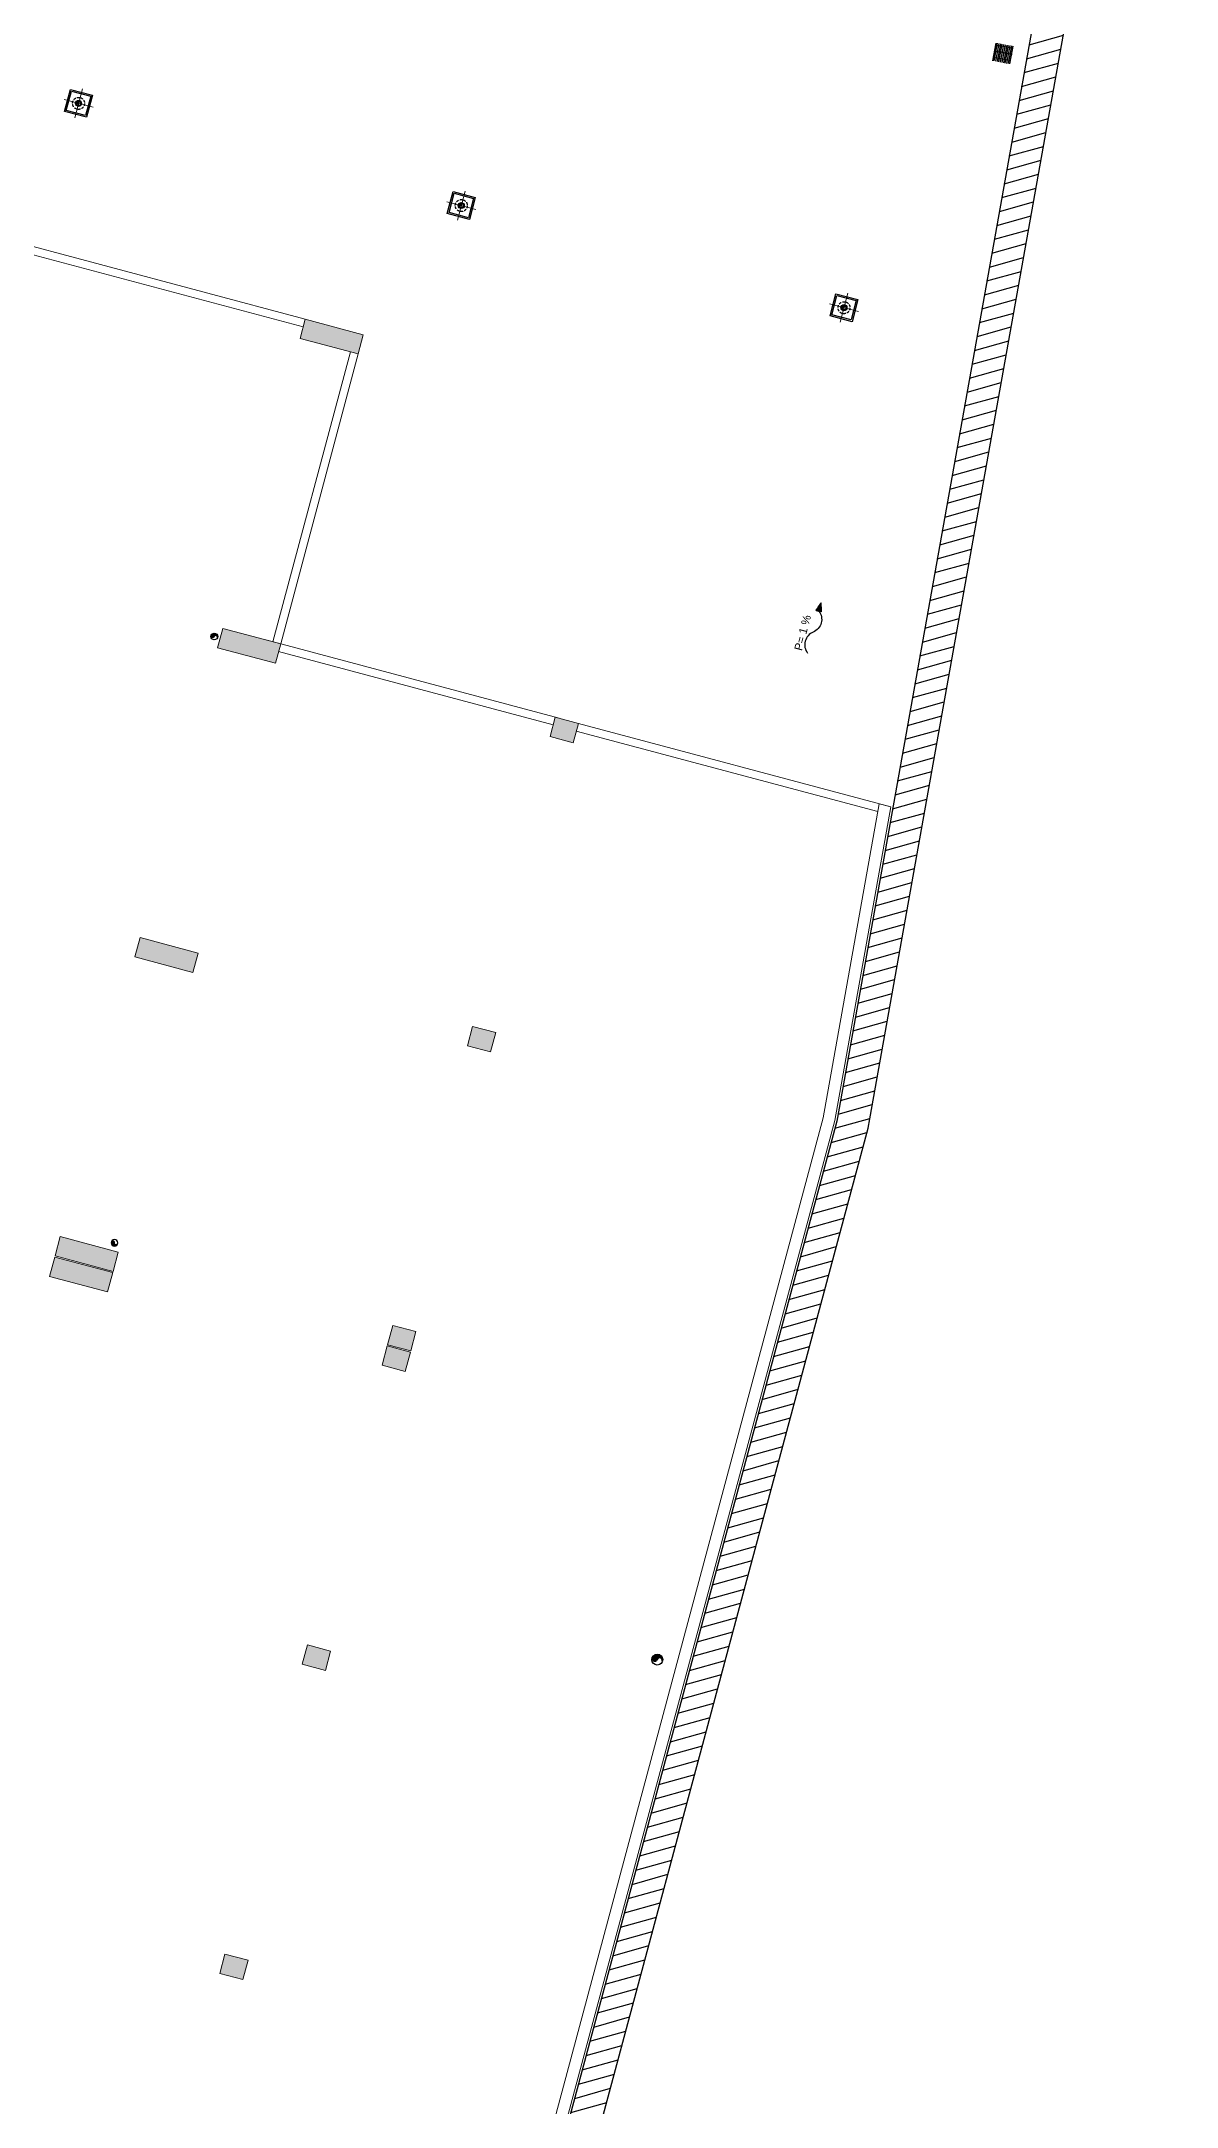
# Model space of a CAD drawing. Header units: centimetres. Extents: x 139057 to 200038, y 34824 to 80516.
# Drawn here: x 170608 to 173446, y 72633 to 77796 of the extents above; entities that cross this region are included whole.
import ezdxf
from ezdxf.enums import TextEntityAlignment as Align

# ---------------------------------------------------------------- set-up
doc = ezdxf.new("R2010")
doc.units = ezdxf.units.CM
doc.header["$LTSCALE"] = 100
doc.linetypes.add('P_PZ_forometrie$0$PIAZZA$0$HIDDEN2', pattern=[4.762499999999999, 3.175, -1.5875])
doc.layers.get('0').update_dxf_attribs({"lineweight": 0})
doc.layers.get('Defpoints').update_dxf_attribs({"lineweight": 0})
doc.layers.add('410_STRUTTURE_001-AM_0', color=7, linetype='Continuous', lineweight=0)
doc.layers.add('430_TAVOLATI_001-AM_0', color=3, linetype='Continuous', lineweight=0)
for name, color, linetype in [('A-100-CAMP-GRIGLIE', 251, 'Continuous'), ('CR_RILIEVO PARATIA', 5, 'Continuous'), ('FOROMETRIE AREA G', 251, 'Continuous'), ('M-POZZETTI-50x50', 7, 'Continuous'), ('M-SIMB-PENDENZA 1-100', 8, 'Continuous'), ('M_forometrie_foro piletta', 7, 'Continuous')]:
    doc.layers.add(name, color=color, linetype=linetype)
doc.styles.add('Mp_100_disegno', font='arial.ttf', dxfattribs={"height": 200})
doc.styles.add('Mp_50_disegno', font='arial.ttf', dxfattribs={"height": 50})

# ---------------------------------------------------------------- blocks, each defined once
blk = doc.blocks.new('ND250')
h = blk.add_hatch(color=256)
edge = h.paths.add_edge_path()
edge.add_arc((-0.2119659272419852, 0.0003751888871192932), 124.999999998851, -90.20196108935022, 90.20196108935028, ccw=False)
edge.add_arc((-0.2169810411889893, -62.49999478293351), 62.50037142800793, 269.6006753158446, 449.8010872162258)
edge.add_arc((-0.3207416369964866, 62.49982698961084), 62.50064998805205, 89.89656760042521, 270.29403250654775, ccw=False)
edge.add_arc((-0.4302452211897368, 125.0003882477474), 0.2223319420429318, 180.2034860361724, 359.9966212421752, ccw=False)
blk.add_lwpolyline([(-0.6525757610797882, 124.9995986372232, -1.003531113011555), (-0.6525757610797882, -124.998848259449, 1.001750454913192), (0, 0, -1.003474564946119), (-0.2079132795333862, 125.0003751367331, -0.9981963915986242)], format="xyb", close=True)
blk.add_circle((0, 0), 137.5)
blk = doc.blocks.new('DN150')
h = blk.add_hatch(color=253)
edge = h.paths.add_edge_path()
edge.add_arc((-0.1271796729415249, 0.0002251118421554565), 75.0000000008007, -90.20196108935022, 90.20196108935028, ccw=False)
edge.add_arc((-0.1301887407535803, -37.4999968712512), 37.50022285829778, 269.6006753150027, 449.8010872153839)
edge.add_arc((-0.1924450993582719, 37.49989619376069), 37.50038999283402, 89.89656760298652, 270.2940325091091, ccw=False)
edge.add_arc((-0.2581472504330156, 75.00023294864644), 0.1333991641081719, 180.2034860370129, 359.9966212430112, ccw=False)
at = {"color": 253}
blk.add_lwpolyline([(-0.3915455732494593, 74.99975918233395, -1.003531113011555), (-0.3915455732494593, -74.99930895864964, 1.001750454913192), (-1.154839992523193e-07, 0, -1.003474564946119), (-0.1247480865567923, 75.00022508203983, -0.9981963915986242)], format="xyb", close=True, dxfattribs=at)
blk.add_circle((-1.154839992523193e-07, 0), 84)
blk = doc.blocks.new('acqua')
h = blk.add_hatch()
h.set_pattern_fill('_USER', color=256, scale=0.9754603282749664, angle=44.99999914622303, style=0, double=1, pattern_type=0)
h.set_pattern_definition([(44.9999999999966, (-35918835.40320293, -14506725.68976037), (0.6897546129016445, -0.6897546129017245), []), (314.9999999999968, (-35918835.40320293, -14506725.68976037), (-0.6897546129017244, -0.6897546129016447), [])])
h.paths.add_polyline_path([(271.8042703318421, 36.42204863073803), (378.5026151604187, -1.130683102701369e-09), (271.8042703397871, -36.42204863473219)])
blk.add_lwpolyline([(271.8042703455191, -1.055421350315555e-08, -0.4961390295545532), (-8.149640962074045e-10, -9.305370696210957e-09, 0.4997282377363247), (-271.8042703471489, -8.05650657298429e-09, 2.630649430100272)], format="xyb")
at = {"style": 'Mp_100_disegno'}
blk.add_attdef('P=', text='', height=200, dxfattribs=at).set_placement((62.78237278326127, 91.52658111346474), align=Align.CENTER)
blk = doc.blocks.new('pozzetto 50x50')
for points in [[(-284.9999999206322, 284.9999999576395), (-284.9999999206325, -285.0000000423605), (285.0000000793675, -285.0000000423607), (285.0000000793677, 284.9999999576393)], [(-249.9999999206322, 249.9999999576395), (-249.9999999206325, -250.0000000423605), (250.0000000793675, -250.0000000423607), (250.0000000793677, 249.9999999576393)]]:
    blk.add_lwpolyline(points, close=True)
at = {"layer": 'Defpoints'}
for p, q in [((7.936769959248367e-08, 374.9999999576394), (7.936746866609455e-08, -375.0000000423606)), ((375.0000000793677, -4.236061660491124e-08), (-374.9999999206324, -4.236035015138533e-08))]:
    blk.add_line(p, q, dxfattribs=at)
blk = doc.blocks.new('P_PZ_forometrie$0$DN150')
h = blk.add_hatch(color=256)
edge = h.paths.add_edge_path()
edge.add_arc((9.049205291261192, 5.440674787534252), 60.00000000064056, -90.20196108935022, 90.20196108935028, ccw=False)
edge.add_arc((9.046798037011548, -24.55950279894043), 30.00017828663822, 269.6006753150027, 449.8010872153839)
edge.add_arc((8.996992950127794, 35.44041165306907), 30.00031199426721, 89.89656760298652, 270.2940325091091, ccw=False)
edge.add_arc((8.944431229268, 65.44068105697768), 0.1067193312865366, 180.2034860370114, 359.9966212430066, ccw=False)
blk.add_lwpolyline([(8.837712571014844, 65.44030204392769, -1.003531113011555), (8.837712571014844, -54.55895246885918, 1.001750454913192), (9.150948937227213, 5.440494698060524, -1.003474564946119), (9.051150560368978, 65.44067476369239, -0.9981963915986242)], format="xyb", close=True)
at = {"linetype": 'P_PZ_forometrie$0$PIAZZA$0$HIDDEN2', "ltscale": 0.2}
blk.add_circle((-0.1271796729415655, 0.0002251118421554565), 150, dxfattribs=at)
for radius in [75, 55]:
    blk.add_circle((-0.1271796729415655, 0.0002251118421554565), radius)

msp = doc.modelspace()

# ---------------------------------------------------------------- hatches: boundary and pattern name
at = {"layer": '410_STRUTTURE_001-AM_0'}
h = msp.add_hatch(color=256, dxfattribs=at)
h.paths.add_polyline_path([(167677.1874929989, 73039.76752557767), (167690.0855022991, 73088.07538352323), (167801.2276708545, 73058.4008588211), (167788.3296615543, 73010.09300088299)])
h.paths.add_polyline_path([(167256.6826752747, 73152.04037521196), (167269.5806330132, 73200.34816636307), (167221.2728418602, 73213.24612410528), (167208.3748841198, 73164.93833294672)])
h.paths.add_polyline_path([(167470.853032923, 72266.83409264845), (167483.7510422176, 72315.14195057166), (167594.8603470108, 72285.47620036615), (167581.9623377161, 72237.16834244294)])
h.paths.add_polyline_path([(167029.0400132375, 72384.79613405628), (167041.9379709779, 72433.10392521483), (166993.6301798249, 72446.0018829496), (166980.7322220845, 72397.69409179849)])
h.paths.add_polyline_path([(168938.1326863865, 73531.12475005699), (168951.0306441268, 73579.4325412081), (169095.9680926582, 73540.7349100129), (169083.0701349179, 73492.42711885435)])
h.paths.add_polyline_path([(169227.9935083786, 73453.73324563516), (169240.891466119, 73502.04103679371), (169385.8148395797, 73463.34716356707), (169372.9168818394, 73415.03937241597)])
h.paths.add_polyline_path([(168731.7673913172, 72758.19954962445), (168744.6653490575, 72806.507340783), (168889.6007687418, 72767.81025127483), (168876.7028110015, 72719.50246011627)])
h.paths.add_polyline_path([(169021.6261844622, 72680.80858689708), (169034.5241422026, 72729.11637805564), (169179.4475156633, 72690.422504829), (169166.549557923, 72642.11471367789)])
h.paths.add_polyline_path([(170016.7666822678, 72415.11065749986), (170029.6646400081, 72463.41844865841), (170174.5880134689, 72424.72457543922), (170161.6900557285, 72376.41678428066)])
h.paths.add_polyline_path([(170236.0319639245, 73236.34310739649), (170223.134006186, 73188.03531624538), (170368.0573796468, 73149.34144301874), (170380.9553373853, 73197.64923416985)])
h.paths.add_polyline_path([(171054.0280139433, 72966.19044362915), (171066.9260131276, 73014.49826368851), (171124.8953213325, 72999.02068492187), (171111.9973221483, 72950.71286486251)])
h.paths.add_polyline_path([(170847.6606899375, 72193.26578451855), (170860.5586892968, 72241.5736052261), (170918.5279975018, 72226.09602645946), (170905.6299981425, 72177.7882057519)])
h.paths.add_polyline_path([(167712.6206254443, 74416.72936479909), (167656.5835877067, 74431.69099577678), (167684.9400386164, 74475.87144044948), (167725.5185831847, 74465.0371559502)])
h.paths.add_polyline_path([(167514.0637739195, 74159.08566841645), (167526.9618468905, 74207.39389175338), (167575.2696380435, 74194.49593401117), (167562.3715651134, 74146.18771082324)])
h.paths.add_polyline_path([(167484.1895846861, 73919.32086175097), (167497.0875424264, 73967.62865290952), (167448.7797512735, 73980.52661065174), (167435.8817935331, 73932.21881949318)])
h.paths.add_polyline_path([(167883.5548060617, 73812.692186916), (167896.4528153619, 73861.00004485411), (168007.5949946853, 73831.3255172835), (167994.696985385, 73783.01765933794)])
h.paths.add_polyline_path([(168381.2509851462, 74507.83338283909), (168398.0183862677, 74570.63355708284), (168484.9723542841, 74547.41718740923), (168468.2049531626, 74484.61701316548)])
h.paths.add_polyline_path([(168303.1568109231, 75384.13623896403), (168316.0530570062, 75432.43749299807), (168427.1637956674, 75402.77135995937), (168414.2675495843, 75354.47010592533)])
h.paths.add_polyline_path([(168289.5548190871, 75332.91133243752), (168302.452827633, 75381.21918755186), (168413.4937240152, 75351.57170213175), (168400.5957154693, 75303.26384700996)])
h.paths.add_polyline_path([(168243.3041623669, 75345.26004476262), (168256.2021201072, 75393.56783591372), (168205.0644414673, 75407.22136058075), (168189.3769843733, 75359.64721138937)])
h.paths.add_polyline_path([(168256.9759975696, 75396.46630337996), (168269.87395531, 75444.77409453852), (168221.6895667823, 75457.63910434557), (168206.0054862971, 75410.07519512785)])
h.paths.add_polyline_path([(168193.1377161356, 74972.0725926922), (168206.0334777819, 75020.37203233106), (168317.1442163369, 74990.70589932216), (168304.2484546906, 74942.4064596833)])
h.paths.add_polyline_path([(169357.7173267404, 75102.5734383033), (169370.6152848887, 75150.88123098177), (169515.5386583476, 75112.18735776258), (169502.6407002012, 75063.8795650841)])
h.paths.add_polyline_path([(169344.0454915544, 75051.3671796934), (169356.9434488813, 75099.67496930224), (169501.866822329, 75060.98109608305), (169488.9688650022, 75012.67330647421)])
h.paths.add_polyline_path([(169144.5140105231, 74304.04537046862), (169157.4120430393, 74352.35344168705), (169302.3354165001, 74313.65956846786), (169289.4373839839, 74265.35149724943)])
h.paths.add_polyline_path([(169647.5640740698, 75025.18569338483), (169660.4620318102, 75073.49348453594), (169805.385405271, 75034.79961131675), (169792.4874475288, 74986.49182016564)])
h.paths.add_polyline_path([(169633.8922380494, 74973.9794317053), (169646.7901962033, 75022.28722441358), (169791.713569664, 74983.59335118694), (169778.8156115102, 74935.28555848611)])
h.paths.add_polyline_path([(169434.3608322205, 74226.65790409011), (169447.2587899609, 74274.96569524867), (169592.1821634216, 74236.27182202203), (169579.2842056813, 74187.96403087092)])
h.paths.add_polyline_path([(170442.3992877683, 74009.26776583654), (170429.5013300279, 73960.95997468544), (170574.4247034887, 73922.2661014588), (170587.3226612291, 73970.57389261735)])
h.paths.add_polyline_path([(170641.9306940237, 74756.5892949046), (170629.0327362852, 74708.28150375349), (170773.9561097441, 74669.5876305343), (170786.8540674845, 74717.8954216854)])
h.paths.add_polyline_path([(170655.6025292618, 74807.7955536039), (170642.706765263, 74759.49597884876), (170787.6301387107, 74720.80210563702), (170800.5259027096, 74769.1016803847)])
h.paths.add_polyline_path([(171473.5985791931, 74537.64288988126), (171486.4965783792, 74585.95070994062), (171544.4658865841, 74570.47313117397), (171531.5678873999, 74522.16531111462)])
h.paths.add_polyline_path([(171459.9267576119, 74486.43664688033), (171472.8247519793, 74534.74444889439), (171530.7940601843, 74519.26687012774), (171517.8960658169, 74470.95906811369)])
h.paths.add_polyline_path([(171260.3953377741, 73739.1151020841), (171273.2933369601, 73787.42292214347), (171331.2626451651, 73771.94534337682), (171318.364645979, 73723.63752331746)])
h.paths.add_polyline_path([(170855.1339354577, 75555.11708273155), (170842.2359777173, 75506.80929158044), (170987.1593511762, 75468.11541836125), (171000.0573089166, 75516.42320951236)])
h.paths.add_polyline_path([(171061.5012592977, 76328.0417411865), (171048.6035681, 76279.73494834614), (171193.5269415608, 76241.0410751195), (171206.4246327585, 76289.34786796731)])
h.paths.add_polyline_path([(171267.8554988919, 77100.91739411069), (171254.9706253993, 77052.65860847545), (171399.89399886, 77013.96473525626), (171412.7788723545, 77062.2235208915)])
h.paths.add_polyline_path([(171879.4973092718, 76057.88907746387), (171892.395308443, 76106.19689747108), (171950.3646164803, 76090.71931874914), (171937.4666173073, 76042.41149874193)])
h.paths.add_polyline_path([(171673.1299854392, 75284.96441900892), (171686.0279846253, 75333.27223906828), (171743.9972928303, 75317.79466029418), (171731.0992936442, 75269.48684024227)])
h.paths.add_polyline_path([(170419.06067746, 77720.90679064555), (170398.4239450755, 77643.61432480229), (170127.9003146166, 77715.84288814825), (170148.5370469993, 77793.13535399151)])
h.paths.add_polyline_path([(169557.2487329828, 75849.89496744586), (169570.1466907231, 75898.20275860441), (169715.0700641839, 75859.50888537777), (169702.1721064436, 75811.20109422666)])
h.paths.add_polyline_path([(169763.616056847, 76622.81962591571), (169776.5140145837, 76671.12741705192), (169921.4373880239, 76632.43354384018), (169908.5394302873, 76584.12575270397)])
h.paths.add_polyline_path([(169969.982311227, 77395.74456989182), (169982.8802689785, 77444.05236108763), (170127.804711877, 77405.35820233238), (170114.9067541236, 77357.05041113657)])
h.paths.add_polyline_path([(170259.8301275844, 77318.35653791738), (170272.7280853378, 77366.66432912064), (170417.6514587986, 77327.970455894), (170404.7535010452, 77279.66266469819)])
h.paths.add_polyline_path([(170053.4628037444, 76545.43187946243), (170066.3607614847, 76593.73967061353), (170211.2841349455, 76555.04579739434), (170198.3861772033, 76506.73800624323)])
h.paths.add_polyline_path([(169847.0954799043, 75772.50722100747), (169859.9934376447, 75820.81501215858), (170004.9168111054, 75782.12113893939), (169992.0188533651, 75733.81334778828)])
h.paths.add_polyline_path([(168502.6903581253, 76131.45873361242), (168515.5866042363, 76179.75998775823), (168626.6955850354, 76150.0943240614), (168613.7993389243, 76101.7930699156)])
h.paths.add_polyline_path([(168721.9549335936, 76952.68983422381), (168709.0555844778, 76904.37695817066), (168820.1620811342, 76874.71195773197), (168833.0614302481, 76923.02483377767)])
h.paths.add_polyline_path([(169259.8588502934, 77585.34426340622), (169272.7541908721, 77633.64225228292), (169330.7235409567, 77618.16470280451), (169317.8282003781, 77569.86671392781)])
h.paths.add_polyline_path([(168939.5767603392, 77670.85810601873), (168952.4747689242, 77719.16596128208), (169063.5855079727, 77689.49982813907), (169050.6874993878, 77641.19197287572)])
at = {"layer": 'A-100-CAMP-GRIGLIE'}
h = msp.add_hatch(dxfattribs=at)
h.set_pattern_fill('GRATE', color=256, scale=5, angle=105.66, style=0)
h.set_pattern_definition([(79.33922419175593, (173050.060596448, 77744.018113123), (-3.900248073343983, 0.7341944761958875), []), (169.339224191756, (173050.060596448, 77744.018113123), (-2.936777904783551, -15.60099229337593), [])])
h.paths.add_polyline_path([(172985.3436111758, 77747.1843359114), (172993.6684705323, 77791.40759581489), (173037.8922994795, 77783.08190346671), (173029.5677320088, 77738.85945384366)])
at = {"layer": 'CR_RILIEVO PARATIA'}
h = msp.add_hatch(dxfattribs=at)
h.set_pattern_fill('ANSI31', color=256, scale=10, angle=150.66, style=0)
h.set_pattern_definition([(195.66, (4104738.345010559, -384253.9906412198), (8.570223349120754, -30.57145354323516), [])])
h.paths.add_polyline_path([(174413.004472992, 69454.12361210746), (174443.2402533578, 69528.18978227091), (171766.4597515134, 70620.92276907129), (171661.1806600118, 71301.40414191199), (172674.5208674545, 75079.31519102467), (173430.4586989345, 79311.00612774653), (177868.9382326888, 77361.24215821338), (178171.0033412433, 77229.9755158962), (178202.8879442128, 77303.34698258502), (177900.9683086375, 77434.55040735168), (173369.5787800202, 79425.1284794302), (172596.3675311102, 75096.74207261366), (171579.5425287565, 71305.84044935716), (171694.3204094624, 70563.96274673355)])

# ---------------------------------------------------------------- linework, layer by layer
at = {"layer": '410_STRUTTURE_001-AM_0'}
msp.add_line((172702.5035864288, 75889.90167807949, -3.486612154418532e-08), (172731.589027681, 75882.1359992267, -3.490789228516181e-08), dxfattribs=at)
for points, elevation in [([(171267.8554988919, 77100.91739411069), (171254.9706253993, 77052.65860847545), (171399.89399886, 77013.96473525626), (171412.7788723545, 77062.2235208915)], -3.490789228516181e-08), ([(171061.5012592977, 76328.0417411865), (171048.6035681, 76279.73494834614), (171193.5269415608, 76241.0410751195), (171206.4246327585, 76289.34786796731)], -3.526730680770107e-08), ([(171879.4973092718, 76057.88907746387), (171892.395308443, 76106.19689747108), (171950.3646164803, 76090.71931874914), (171937.4666173073, 76042.41149874193)], -3.490789228516181e-08), ([(170855.1339354577, 75555.11708273155), (170842.2359777173, 75506.80929158044), (170987.1593511762, 75468.11541836125), (171000.0573089166, 75516.42320951236)], -3.526730680770107e-08), ([(171673.1299854392, 75284.96441900892), (171686.0279846253, 75333.27223906828), (171743.9972928303, 75317.79466029418), (171731.0992936442, 75269.48684024227)], -3.490789228516181e-08), ([(170655.6025292618, 74807.7955536039), (170642.706765263, 74759.49597884876), (170787.6301387107, 74720.80210563702), (170800.5259027096, 74769.1016803847)], -3.490789228516181e-08), ([(170641.9306940237, 74756.5892949046), (170629.0327362852, 74708.28150375349), (170773.9561097441, 74669.5876305343), (170786.8540674845, 74717.8954216854)], -3.490789228516181e-08), ([(171473.5985791931, 74537.64288988126), (171486.4965783792, 74585.95070994062), (171544.4658865841, 74570.47313117397), (171531.5678873999, 74522.16531111462)], -3.490789228516181e-08), ([(171459.9267576119, 74486.43664688033), (171472.8247519793, 74534.74444889439), (171530.7940601843, 74519.26687012774), (171517.8960658169, 74470.95906811369)], -3.490789228516181e-08), ([(171260.3953377741, 73739.1151020841), (171273.2933369601, 73787.42292214347), (171331.2626451651, 73771.94534337682), (171318.364645979, 73723.63752331746)], -3.490789228516181e-08), ([(171054.0280139433, 72966.19044362915), (171066.9260131276, 73014.49826368851), (171124.8953213325, 72999.02068492187), (171111.9973221483, 72950.71286486251)], -3.490789228516181e-08)]:
    msp.add_lwpolyline(points, close=True, dxfattribs=dict(at, elevation=elevation))
at = {"layer": '410_STRUTTURE_001-AM_0', "elevation": -3.490789228516181e-08}
msp.add_lwpolyline([(172702.5035864288, 75889.90167807949), (172562.1843522215, 75104.39954209489), (171543.8258461753, 71307.7813338281), (171662.759222115, 70539.04419417841), (171869.9581868505, 70454.45870150787), (171877.7455704758, 70483.68314180685), (171689.8117006203, 70560.40274533791), (171574.4401455304, 71306.11771857155), (172591.4829475904, 75097.83125271065), (172731.589027681, 75882.1359992267)], dxfattribs=at)
at = {"layer": '430_TAVOLATI_001-AM_0'}
for p, q in [((170412.483394452, 77308.6156447695, -3.490789228516181e-08), (171262.6959247427, 77081.59438206417, -3.490789228516181e-08)), ((170417.6429686031, 77327.93865681601, -3.490789228516181e-08), (171267.8554988938, 77100.91739411069, -3.490789228516181e-08)), ((171380.5708824346, 77019.12391848279, -3.490789228516181e-08), (171187.1015163331, 76294.50705118639, -3.490789228516181e-08)), ((171399.8939988954, 77013.96473539037, -3.490789228516181e-08), (171206.4246327939, 76289.34786808652, -3.490789228516181e-08)), ((171172.6091789497, 76298.37643835855, -3.490789228516181e-08), (171902.0568253273, 76103.61727649135, -3.490789228516181e-08)), ((171201.2654496549, 76270.02475147856, -3.490789228516181e-08), (171887.2361026673, 76086.87374659044, -3.490789228516181e-08)), ((171945.2054333842, 76071.39620229018, -3.490789228516181e-08), (172698.9740493285, 75870.14345356984, -3.490789228516181e-08)), ((171950.3646164803, 76090.71931874914, -3.490789228516181e-08), (172731.589027668, 75882.13599915964, -3.490789228516181e-08))]:
    msp.add_line(p, q, dxfattribs=at)
at = {"layer": 'CR_RILIEVO PARATIA', "elevation": -3.490789228516181e-08}
msp.add_lwpolyline([(174413.004472992, 69454.12361210746), (174443.2402533578, 69528.18978227091), (171766.4597515134, 70620.92276907129), (171661.1806600118, 71301.40414191199), (172674.5208674545, 75079.31519102467), (173430.4586989345, 79311.00612774653), (177868.9382326888, 77361.24215821338), (178171.0033412433, 77229.9755158962), (178202.8879442128, 77303.34698258502), (177900.9683086375, 77434.55040735168), (173369.5787800202, 79425.1284794302), (172596.3675311102, 75096.74207261366), (171579.5425287565, 71305.84044935716), (171694.3204094624, 70563.96274673355)], close=True, dxfattribs=at)

# ---------------------------------------------------------------- block references
at = {"layer": 'FOROMETRIE AREA G', "yscale": 0.1, "zscale": 0.1}
for name, p, xscale, rotation in [('DN150', (171040.5599430749, 76307.7572329135, -3.490789228516181e-08), 0.1, 75.050999999757), ('DN150', (170791.1927484429, 74792.29418413503, -3.454847776262255e-08), -0.1, 75.05099970077295), ('ND250', (172147.505347612, 73750.72525936527, -3.48928488156891e-08), 0.1, 75.05099999975914)]:
    msp.add_blockref(name, p, dxfattribs=dict(at, xscale=xscale, rotation=rotation))
at = {"layer": 'M-POZZETTI-50x50', "xscale": -0.1, "yscale": 0.1, "zscale": 0.1, "rotation": 255.0509999414553}
for p in [(170701.262187489, 77640.39700952334, -3.490051052113683e-08), (171657.7564523617, 77385.01744625879, -3.490051052113683e-08), (172614.2507172363, 77129.63788299424, -3.490051052113683e-08)]:
    msp.add_blockref('pozzetto 50x50', p, dxfattribs=at)
at = {"layer": 'M-SIMB-PENDENZA 1-100'}
ref = msp.add_blockref('acqua', (172537.3463245971, 76318.86008223308, 2.900142690351635e-06), dxfattribs=dict(at, xscale=0.1999999996920271, yscale=0.1999999996920271, zscale=0.1999999996920271, rotation=75.05100000046339))
ref.add_attrib('F', 'P= 1 %', dxfattribs={"layer": '0', "height": 20.00000000000001, "rotation": 75.05099971794625, "style": 'Mp_50_disegno'}).set_placement((172514.547549226, 76269.26745145184, -3.490789228516181e-08), align=Align.BOTTOM_LEFT)
at = {"layer": 'M_forometrie_foro piletta', "xscale": 0.1, "yscale": 0.1, "zscale": 0.1, "rotation": 75.05099999944845}
for p in [(170701.2621875225, 77640.39700952334, -3.490789228516181e-08), (171657.7564523952, 77385.01744625879, -3.490789228516181e-08), (172614.2507172698, 77129.63788299424, -3.490789228516181e-08)]:
    msp.add_blockref('P_PZ_forometrie$0$DN150', p, dxfattribs=at)

doc.saveas('drawing.dxf')
